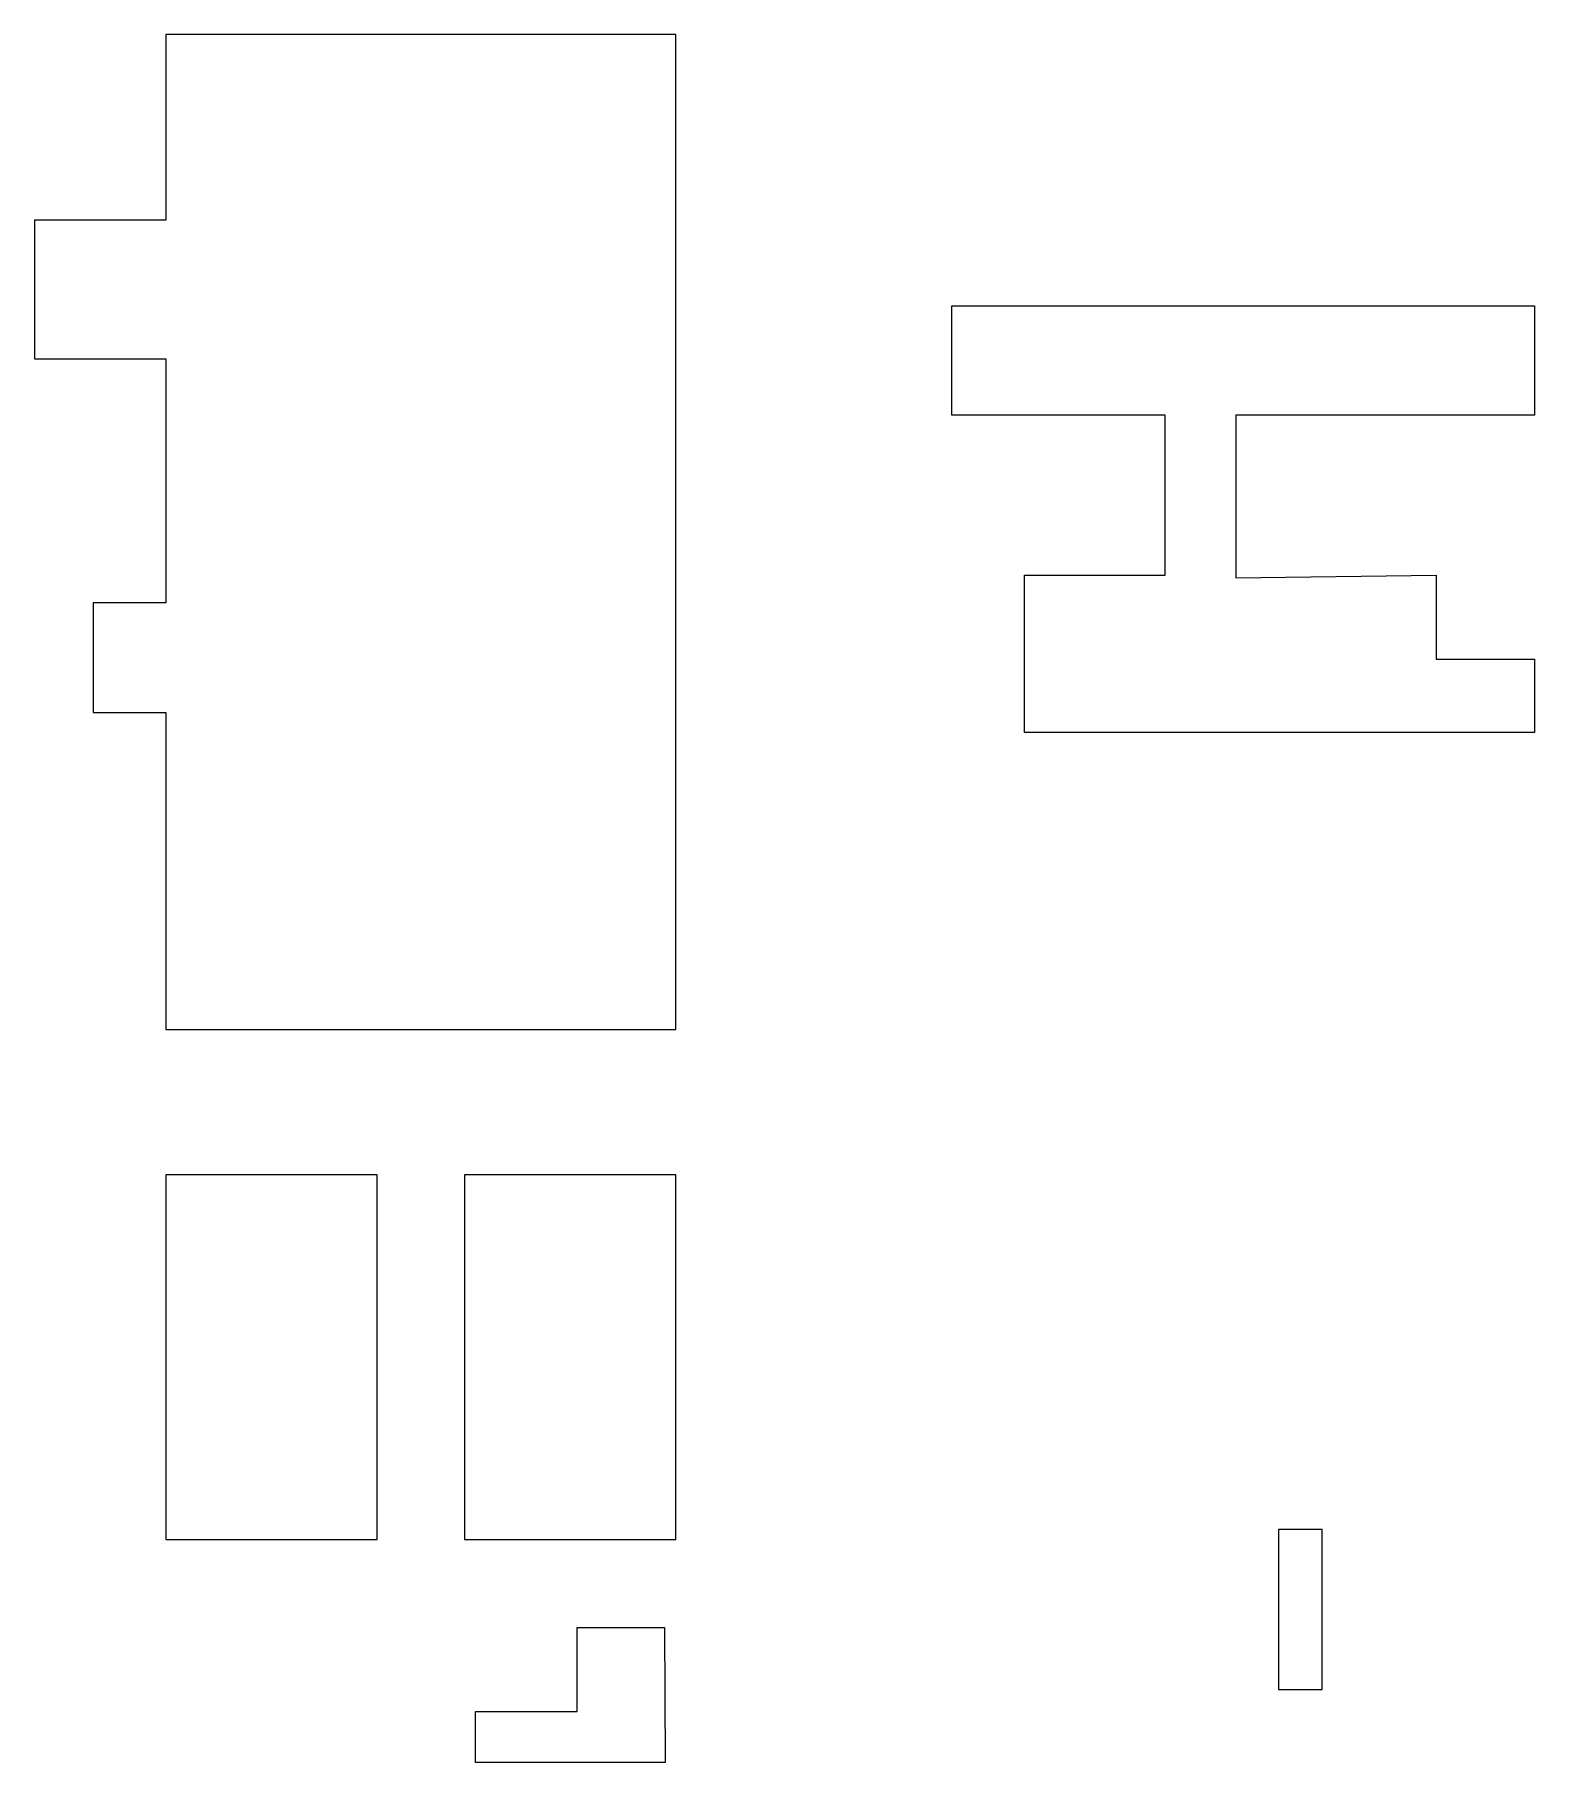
# Model space of a CAD drawing. Header units: inches. Extents: x -706 to 45253, y -3984 to 13819.
# Drawn here: x 8526 to 11621, y 10255 to 13819 of the extents above; entities that cross this region are included whole.
import ezdxf

# ---------------------------------------------------------------- set-up
doc = ezdxf.new("R2010")
doc.units = ezdxf.units.IN
doc.layers.add('BC-Hatch', color=8, linetype='Continuous')

msp = doc.modelspace()

# ---------------------------------------------------------------- linework, layer by layer
at = {"layer": 'BC-Hatch'}
for points in [[(9849.1, 11766.53), (9849.1, 13818.53), (8797.1, 13818.53), (8797.1, 13435.53), (8526.08, 13435.53), (8526.08, 13149.53), (8797.1, 13149.53), (8797.1, 12646.53), (8647.1, 12646.53), (8647.1, 12420.53), (8797.1, 12420.53), (8797.1, 11766.53)], [(11612.22, 12379.24), (10569.22, 12379.24), (10569.22, 12703.24), (10859.22, 12703.24), (10859.22, 13033.24), (10419.22, 13033.24), (10419.22, 13259.24), (11621.22, 13259.24), (11621.22, 13033.24), (11005.22, 13033.24), (11005.22, 12698.24), (11418.22, 12703.24), (11418.22, 12530.24), (11612.22, 12530.24), (11621.22, 12530.24), (11621.22, 12379.24)], [(9233.1, 10714.53), (9233.1, 11466.53), (8797.1, 11466.53), (8797.1, 10714.53)], [(9413.1, 11466.53), (9413.1, 10714.53), (9849.1, 10714.53), (9849.1, 11466.53)], [(11092.86, 10735.42), (11092.86, 10405.42), (11182.86, 10405.42), (11182.86, 10735.42)], [(9827.72, 10254.82), (9436.1, 10254.82), (9436.1, 10359.82), (9646.1, 10359.82), (9646.1, 10532.82), (9826.1, 10532.82)]]:
    msp.add_lwpolyline(points, close=True, dxfattribs=at)

doc.saveas('drawing.dxf')
